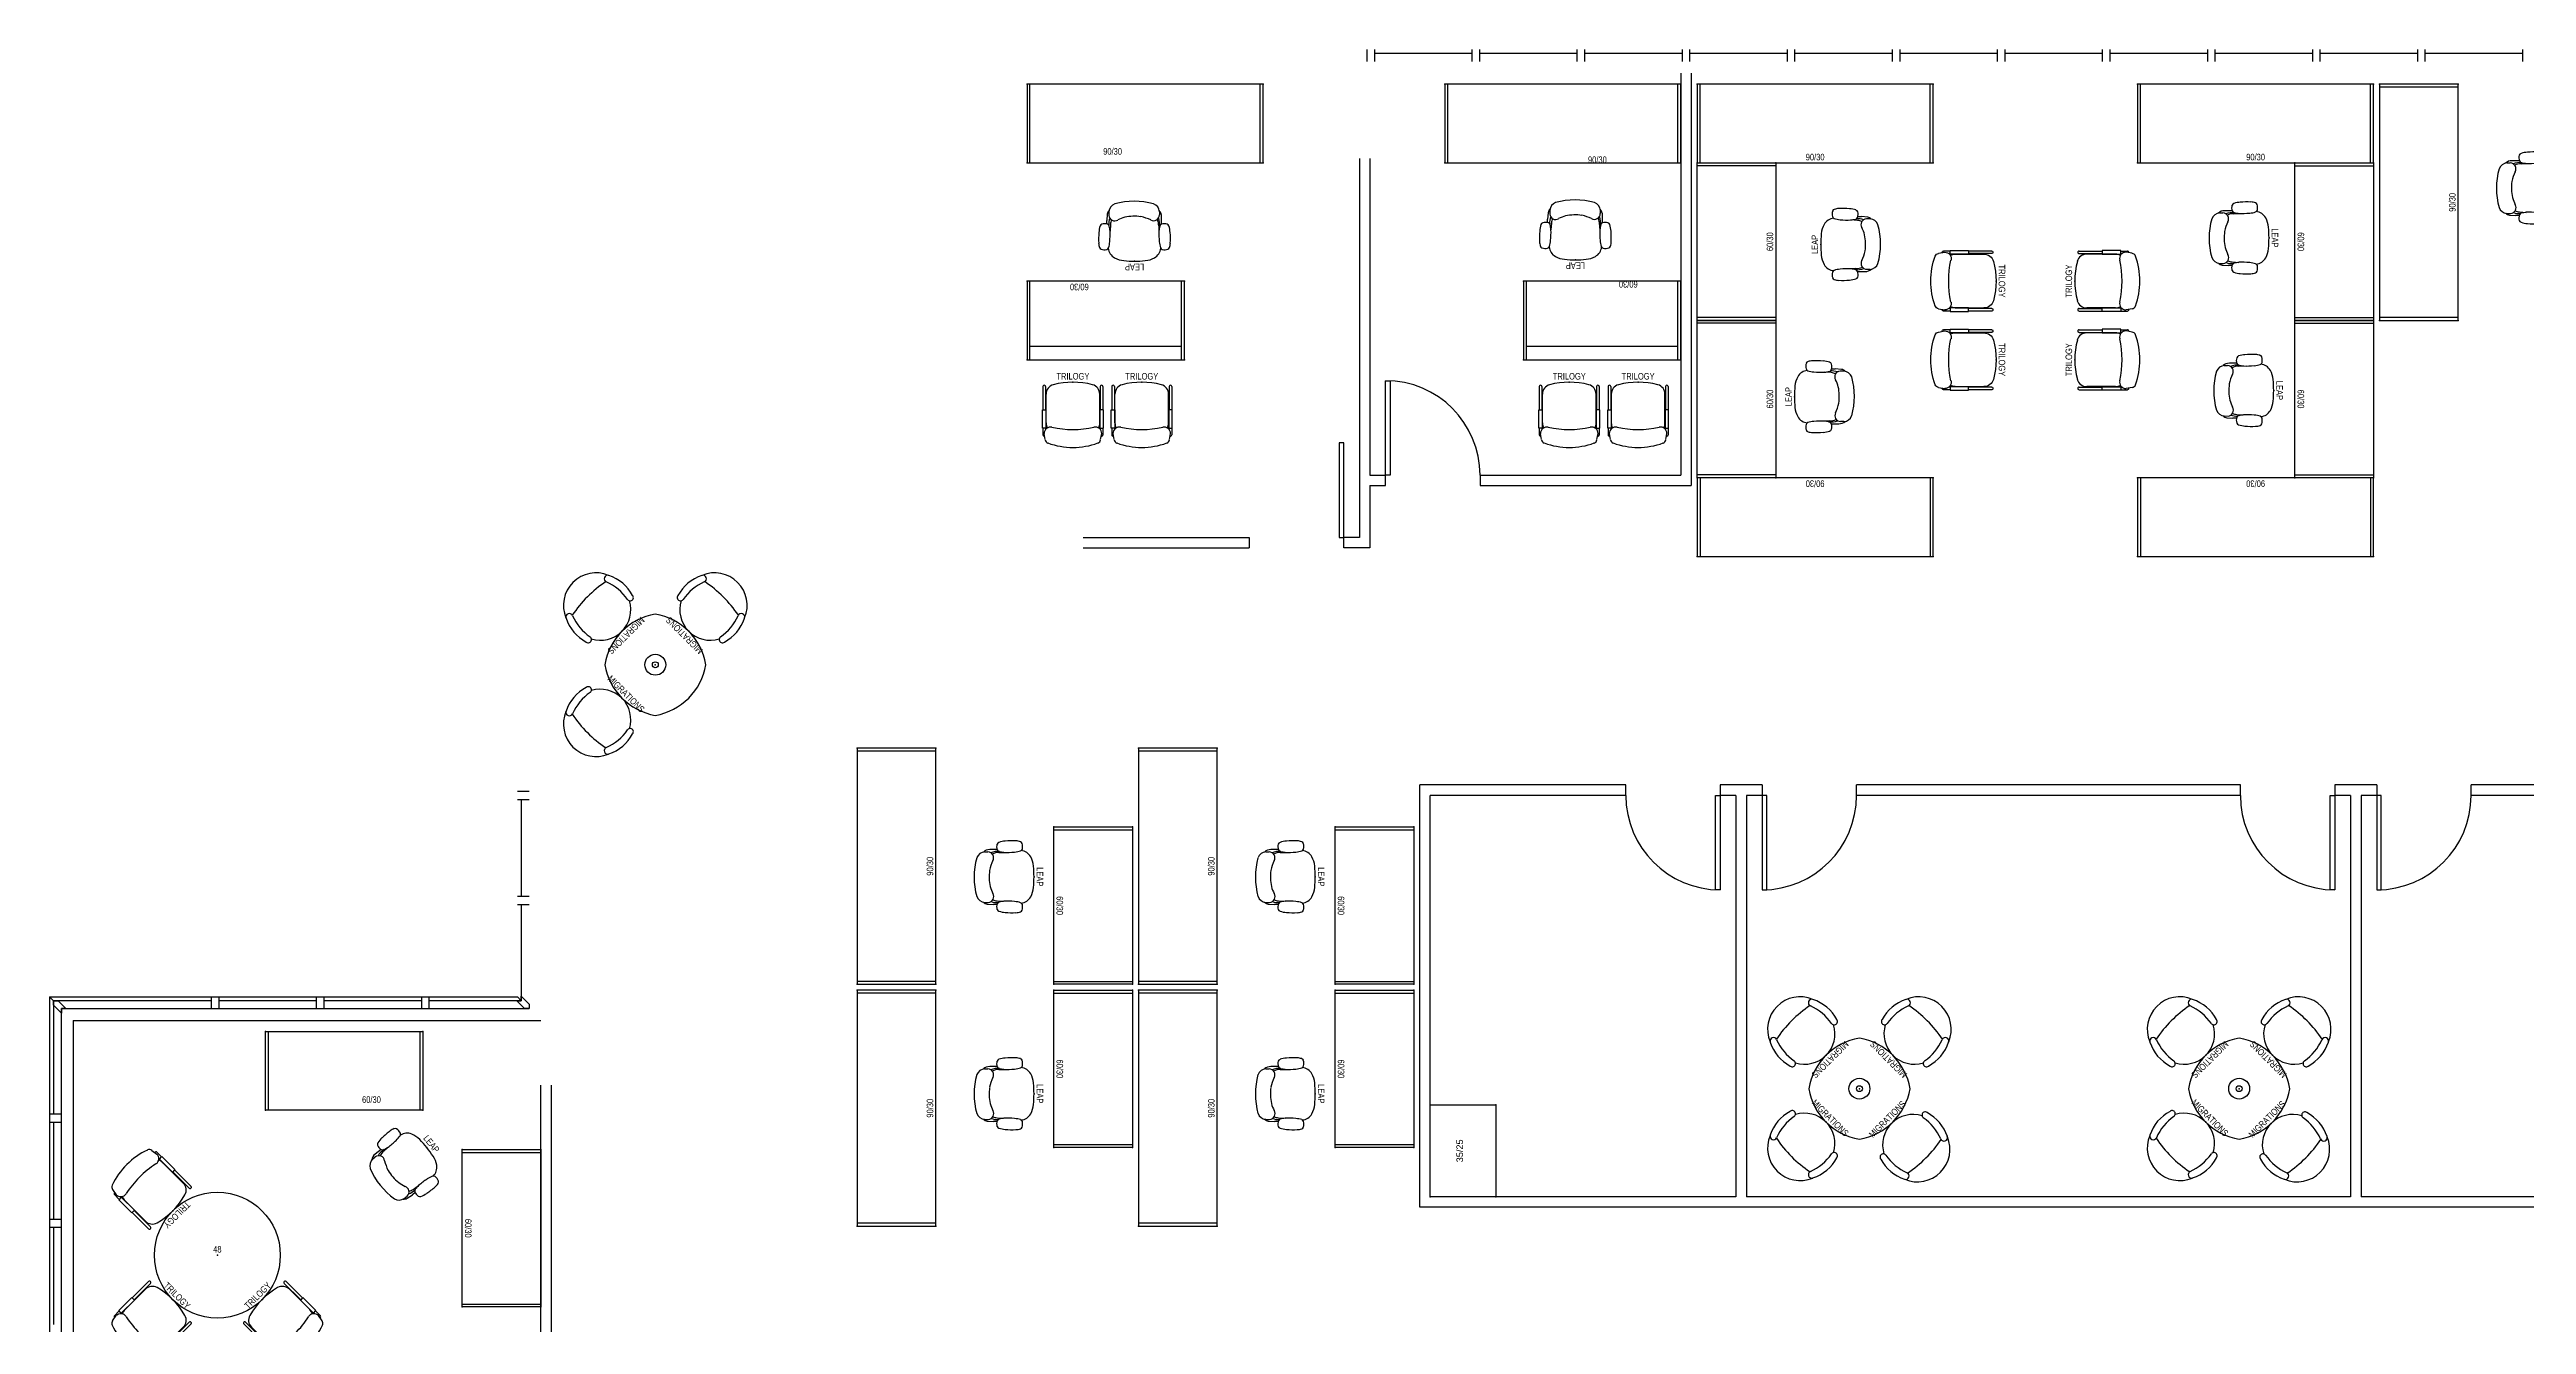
# Model space of a CAD drawing. Header units: inches. Extents: x 0 to 2565, y -97 to 1116.
# Drawn here: x 0 to 945, y 462 to 949 of the extents above; entities that cross this region are included whole.
import ezdxf
from ezdxf.enums import TextEntityAlignment as Align

# ---------------------------------------------------------------- set-up
doc = ezdxf.new("R2010")
doc.units = ezdxf.units.IN
doc.header["$MEASUREMENT"] = 0
for name, color, linetype in [('A-DOOR', 5, 'Continuous'), ('A-FURN', 1, 'Continuous'), ('A-FURN-P-FREE', 1, 'Continuous'), ('A-FURN-P-FREE-T', 7, 'Continuous'), ('A-FURN-P-SEAT', 1, 'Continuous'), ('A-FURN-P-SEAT-T', 7, 'Continuous'), ('A-FURN-P-TABL', 1, 'Continuous'), ('A-GLAZ', 4, 'Continuous'), ('A-WALL-EXTR', 3, 'Continuous'), ('A-WALL-INTR', 3, 'Continuous')]:
    doc.layers.add(name, color=color, linetype=linetype)
doc.styles.add('Notes', font='ARIALN.TTF')
doc.styles.get("Standard").update_dxf_attribs({"font": 'arial.ttf'})

# ---------------------------------------------------------------- blocks, each defined once
blk = doc.blocks.new('P_9283A')
at = {"layer": 'A-FURN-P-FREE'}
for p, q in [((0, 0), (0, -30)), ((90, 0), (0, 0)), ((1.125, -30), (1.125, 0)), ((88.875, -30), (88.875, 0)), ((90, -30), (90, 0)), ((0, -30), (90, -30))]:
    blk.add_line(p, q, dxfattribs=at)
for p in [(0, 0), (90, 0), (0, -30), (90, -30)]:
    blk.add_point(p, dxfattribs=at)
at = {"layer": 'A-FURN-P-FREE-T', "style": 'Notes', "flags": 1}
for tag in ['CAPPN', 'CAPMG', 'CAPMC', 'CAPQT', 'CAPDH', 'CAPGC']:
    blk.add_attdef(tag, (0, 0), '', height=0.001, dxfattribs=at)
at = {"layer": 'A-FURN-P-FREE-T', "style": 'Notes'}
blk.add_attdef('CAPTG', text='', height=2.5, dxfattribs=at).set_placement((45, -29), align=Align.CENTER)
blk = doc.blocks.new('P_9259A')
at = {"layer": 'A-FURN-P-FREE'}
for p, q in [((0, 0), (60, 0)), ((0, -30), (0, 0)), ((1.125, -30), (1.125, 0)), ((58.875, -30), (58.875, 0)), ((60, 0), (60, -30)), ((60, -30), (0, -30))]:
    blk.add_line(p, q, dxfattribs=at)
for p in [(0, 0), (60, 0), (0, -30), (60, -30)]:
    blk.add_point(p, dxfattribs=at)
at = {"layer": 'A-FURN-P-FREE-T', "style": 'Notes', "flags": 1}
for tag in ['CAPPN', 'CAPMG', 'CAPMC', 'CAPQT', 'CAPDH', 'CAPGC']:
    blk.add_attdef(tag, (0, 0), '', height=0.001, dxfattribs=at)
at = {"layer": 'A-FURN-P-FREE-T', "style": 'Notes'}
blk.add_attdef('CAPTG', text='', height=2.5, dxfattribs=at).set_placement((30, -29), align=Align.CENTER)
blk = doc.blocks.new('P_462LEAP9L')
at = {"layer": 'A-FURN-P-SEAT'}
for p, q in [((-10.34375, -14.09375), (-10.34375, -16.90625)), ((-9.5, -18.875), (-9.5, -17.59375)), ((-9.21875, -13.4375), (-9.3125, -10.46875)), ((9.15625, -14.0625), (9.34375, -11.46875)), ((9.75, -18.875), (9.78125, -17.40625)), ((10.40625, -17.90625), (10.59375, -15.53125)), ((10.59375, -14.15625), (10.59375, -15.53125))]:
    blk.add_line(p, q, dxfattribs=at)
for centre, radius, start, end in [((12.28125, -8.46875), 25.98489, 176.57120906, 185.47033084), ((-6.15625, -7.34375), 7.54303, 163.34267626, 176.57131835), ((-12.40625, -5.46875), 1, 110.36924536, 163.34267626), ((-11.5, -7.9375), 3.60212, 75.38580874, 110.3701811), ((-10.84375, -5.40625), 1, 16.20033957, 75.38580874), ((-5.40625, -5.3125), 4.60309, 118.75166333, 175.08959077), ((-22.1875, -8.6875), 12.82375, 5.83463616, 16.20033957), ((-37.0625, -10.21875), 27.76665, 357.45606508, 5.83460842), ((-3.25, -9.21875), 9.05777, 95.41733289, 118.75175895), ((0, -43.46875), 43.46307, 84.58250819, 95.41755829), ((3.25, -9.21875), 9.05777, 61.24823923, 84.58267212), ((5.40625, -5.3125), 4.60309, 4.91041125, 61.24833485), ((37.0625, -10.21875), 27.76665, 174.16539787, 182.54394995), ((22.1875, -8.6875), 12.82375, 163.7996569, 174.16537055), ((10.84375, -5.40625), 1, 104.61419627, 163.7996569), ((11.5, -7.9375), 3.60212, 69.62982391, 104.61419627), ((12.40625, -5.46875), 1, 16.65732704, 69.63075281), ((6.15625, -7.34375), 7.54303, 3.42868602, 16.65732704), ((-12.28125, -8.46875), 25.98489, 354.52965687, 3.42879168), ((0.21875, -9.625), 13.88466, 185.47035816, 195.93930329), ((-12.15625, -13.15625), 1, 195.93930329, 254.01743999), ((-11.46875, -10.6875), 3.57363, 254.01735803, 289.17264221), ((-6.71875, -16.9375), 3.62425, 179.61516483, 221.21343476), ((-10.625, -13.125), 1, 289.17215044, 347.01849784), ((-24.4375, -9.9375), 15.1794, 347.01847052, 354.21563209), ((-3.03125, -14), 6.60861, 172.57800727, 202.01037157), ((-6, -18.53125), 3.53954, 185.25203799, 248.41993604), ((-7.25, -17.625), 2.22994, 60.32268713, 179.23734609), ((-4.40625, -13.59375), 4.81682, 178.03851128, 208.27290372), ((1.03125, -0.625), 16.70801, 244.47096655, 257.95397853), ((0, 1.0625), 18.17117, 262.26661462, 281.8116927), ((-1.65625, 1.15625), 18.68013, 286.74199645, 295.60381173), ((7.5625, -17.5625), 2.21245, 4.29278328, 121.46600782), ((6.28125, -18.59375), 3.47662, 290.94032249, 355.38766523), ((3.84375, -13.5625), 5.35026, 336.32575473, 354.35638863), ((24.4375, -9.9375), 15.1794, 185.78436927, 192.98151719), ((2.96875, -14.09375), 6.84958, 340.41810355, 3.21448339), ((10.625, -13.125), 1, 192.98151719, 250.82785093), ((7.84375, -17.46875), 2.60135, 315.24921163, 350.23830366), ((11.46875, -10.6875), 3.57363, 250.82735915, 285.98264334), ((12.15625, -13.15625), 1, 285.98253406, 344.06069808), ((-0.21875, -9.625), 13.88466, 344.06069808, 354.52965687), ((0.125, 5.125), 27.96808, 254.63207505, 285.36792632)]:
    blk.add_arc(centre, radius, start, end, dxfattribs=at)
blk.add_point((0, 0), dxfattribs=at)
at = {"layer": 'A-FURN-P-SEAT-T', "style": 'Notes'}
blk.add_attdef('CAPTG', text='', height=2.5, dxfattribs=at).set_placement((0, 1), align=Align.CENTER)
at = {"layer": 'A-FURN-P-SEAT-T', "style": 'Notes', "flags": 1}
for tag in ['CAPPN', 'CAPMG', 'CAPMC', 'CAPQT', 'CAPDH', 'CAPGC']:
    blk.add_attdef(tag, (0, 0), '', height=0.001, dxfattribs=at)
blk = doc.blocks.new('P_9259AR')
at = {"layer": 'A-FURN-P-FREE'}
for p, q in [((60, 0), (0, 0)), ((0, 0), (0, -30)), ((1.125, 0), (1.125, -30)), ((58.875, 0), (58.875, -30)), ((60, -30), (60, 0)), ((1.125, -5), (58.875, -5)), ((0, -30), (60, -30))]:
    blk.add_line(p, q, dxfattribs=at)
for p in [(0, 0), (60, 0), (0, -30), (60, -30)]:
    blk.add_point(p, dxfattribs=at)
at = {"layer": 'A-FURN-P-FREE-T', "style": 'Notes', "flags": 1}
for tag in ['CAPPN', 'CAPMG', 'CAPMC', 'CAPQT', 'CAPDH', 'CAPGC']:
    blk.add_attdef(tag, (0, 0), '', height=0.001, dxfattribs=at)
at = {"layer": 'A-FURN-P-FREE-T', "style": 'Notes'}
blk.add_attdef('CAPTG', text='', height=2.5, dxfattribs=at).set_placement((30, -29), align=Align.CENTER)
blk = doc.blocks.new('P_421482N')
at = {"layer": 'A-FURN-P-SEAT'}
for p, q in [((-11.44, -1.66), (-11.44, -10.5)), ((-10.44, -1.66), (-10.44, -10.5)), ((-10.22, -15.56), (-10.22, -4.62)), ((10.22, -15.56), (10.22, -4.62)), ((10.44, -1.66), (10.44, -10.5)), ((11.44, -1.66), (11.44, -10.5)), ((-11.62, -17.53), (-11.62, -10.5)), ((-11.62, -10.5), (-10.28, -10.5)), ((-10.28, -17.53), (-11.62, -17.53)), ((-11.44, -17.53), (-11.44, -20.09)), ((-10.44, -17.53), (-10.44, -17.94)), ((-10.28, -10.5), (-10.28, -17.53)), ((-10.28, -16.56), (-10.12, -16.53)), ((10.28, -16.56), (10.12, -16.53)), ((10.28, -10.5), (10.28, -17.53)), ((11.62, -10.5), (10.28, -10.5)), ((10.28, -17.53), (11.62, -17.53)), ((10.44, -17.53), (10.44, -17.94)), ((11.44, -17.53), (11.44, -20.09)), ((11.62, -17.53), (11.62, -10.5)), ((-10.56, -21.91), (-10.97, -19.56)), ((10.56, -21.91), (10.97, -19.56))]:
    blk.add_line(p, q, dxfattribs=at)
for centre, radius, start, end in [((0, -28.62), 28.62, 74.81071, 105.18413), ((-10.94, -1.66), 0.498, 359.9928, 180.00719), ((-6.53, -4.56), 3.7, 105.18432, 180.7989), ((6.53, -4.56), 3.7, 359.2011, 74.81568), ((10.94, -1.66), 0.498, 359.9928, 180.00719), ((-8.53, -19.56), 2.46, 77.80758, 179.93267), ((-5.88, -15.56), 4.35, 179.99962, 206.00278), ((0, 19.84), 37.88, 257.80759, 282.19241), ((8.53, -19.56), 2.46, 0.06733, 102.19242), ((5.88, -15.56), 4.35, 333.99721, 0.00038), ((-10.94, -20.09), 0.5, 180.00001, 282.36398), ((-8.97, -21.72), 1.59, 187.74627, 249.92944), ((0, 2.88), 27.75, 249.9202, 290.07048), ((8.97, -21.72), 1.59, 290.07057, 352.25373), ((10.94, -20.09), 0.5, 257.63602, 0)]:
    blk.add_arc(centre, radius, start, end, dxfattribs=at)
blk.add_point((0, 0), dxfattribs=at)
at = {"layer": 'A-FURN-P-SEAT-T', "style": 'Notes'}
blk.add_attdef('CAPTG', text='', height=2.5, dxfattribs=at).set_placement((0, 1), align=Align.CENTER)
at = {"layer": 'A-FURN-P-SEAT-T', "style": 'Notes', "flags": 1}
for tag in ['CAPMC', 'CAPQT', 'CAPDH', 'CAPGC']:
    blk.add_attdef(tag, (0, 0), '', height=0.001, dxfattribs=at)
for tag, p in [('CAPMG', (0, -4.88)), ('CAPPN', (0, -2.65))]:
    blk.add_attdef(tag, text='', height=1.5, dxfattribs=at).set_placement(p, align=Align.CENTER)
blk = doc.blocks.new('P_2036-WLAM')
at = {"layer": 'A-FURN-P-TABL'}
for radius in [3.98, 1.124]:
    blk.add_circle((0, 0), radius, dxfattribs=at)
for centre, start, end in [((5.625, 0), 144.692749, 215.307247), ((0, -5.625), 54.69275, 125.307252), ((-5.625, 0), 324.69274, 35.307249), ((0, 5.625), 234.692758, 305.307243)]:
    blk.add_arc(centre, 23.625, start, end, dxfattribs=at)
blk.add_point((0, 0), dxfattribs=at)
blk.add_point((0, 0), dxfattribs=at)
blk.add_point((0, 0), dxfattribs=at)
blk.add_point((0, 0), dxfattribs=at)
blk = doc.blocks.new('P_854800')
at = {"layer": 'A-FURN-P-FREE'}
blk.add_circle((0, 0), 24, dxfattribs=at)
blk.add_point((0, 0), dxfattribs=at)
at = {"layer": 'A-FURN-P-FREE-T', "style": 'Notes'}
blk.add_attdef('CAPTG', text='', height=2.5, dxfattribs=at).set_placement((0, 1), align=Align.CENTER)
at = {"layer": 'A-FURN-P-FREE-T', "style": 'Notes', "flags": 1}
for tag in ['CAPPN', 'CAPMG', 'CAPMC', 'CAPQT', 'CAPDH', 'CAPGC']:
    blk.add_attdef(tag, (0, 0), '', height=0.001, dxfattribs=at)
blk = doc.blocks.new('P_853525')
at = {"layer": 'A-FURN-P-FREE'}
for p, q in [((0, 0), (35, 0)), ((0, -25), (0, 0)), ((35, 0), (35, -25)), ((35, -25), (0, -25))]:
    blk.add_line(p, q, dxfattribs=at)
for p in [(0, 0), (35, 0), (0, -25), (35, -25)]:
    blk.add_point(p, dxfattribs=at)
at = {"layer": 'A-FURN-P-FREE-T', "flags": 1}
for tag in ['CAPPN', 'CAPMG', 'CAPMC', 'CAPQT', 'CAPDH', 'CAPGC']:
    blk.add_attdef(tag, (0, 0), '', height=0.001, dxfattribs=at)
at = {"layer": 'A-FURN-P-FREE-T'}
blk.add_attdef('CAPTG', text='', height=2.5, dxfattribs=at).set_placement((17.5, -12.5), align=Align.CENTER)
blk = doc.blocks.new('P_2006')
at = {"layer": 'A-FURN-P-SEAT'}
for centre, radius, start, end in [((2.75, -11.4375), 15.97624, 162.91884937, 206.63246987), ((-11.3125, -6.875), 1.22418, 350.32685023, 173.64301134), ((9.84375, -10.46875), 20.22851, 170.32676326, 200.43001606), ((0, -11.59375), 11.58058, 27.43307743, 152.42216001), ((-9.84375, -10.46875), 20.22851, 339.5699853, 9.67323321), ((11.3125, -6.875), 1.22418, 6.35698342, 189.67315114), ((-2.75, -11.4375), 15.97624, 333.36754516, 17.08114369), ((-10.34375, -18), 1.32054, 206.63477847, 20.43203962), ((0, -14), 12.4046, 202.19496426, 337.78651363), ((0, 27.25), 45.87277, 258.59787413, 281.40313811), ((10.34375, -18), 1.32054, 159.56795856, 333.3652229)]:
    blk.add_arc(centre, radius, start, end, dxfattribs=at)
blk.add_point((0, 0), dxfattribs=at)
at = {"layer": 'A-FURN-P-SEAT-T', "style": 'Notes'}
blk.add_attdef('CAPTG', text='', height=2.5, dxfattribs=at).set_placement((0, 1), align=Align.CENTER)
at = {"layer": 'A-FURN-P-SEAT-T', "style": 'Notes', "flags": 1}
for tag in ['CAPPN', 'CAPMG', 'CAPMC', 'CAPQT', 'CAPDH', 'CAPGC']:
    blk.add_attdef(tag, (0, 0), '', height=0.001, dxfattribs=at)
blk = doc.blocks.new('corner')
at = {"layer": 'A-GLAZ'}
blk.add_lwpolyline([(0, 1.75), (0, 0), (-1.75, 0), (-4.75, 3), (-3, 3), (-3, 4.75)], close=True, dxfattribs=at)

msp = doc.modelspace()

# ---------------------------------------------------------------- linework, layer by layer
at = {"layer": 'A-DOOR'}
for p, q in [((509.5, 786.25), (509.5, 822.25)), ((509.5, 822.25), (511.25, 822.25)), ((511.25, 822.25), (511.25, 786.25)), ((491.75, 798.5), (491.75, 762.5)), ((493.5, 798.5), (491.75, 798.5)), ((493.5, 762.5), (493.5, 798.5)), ((511.25, 786.25), (509.5, 786.25)), ((491.75, 762.5), (493.5, 762.5)), ((635.33, 628.13), (635.33, 664.13)), ((635.33, 664.13), (637.08, 664.13)), ((637.08, 664.13), (637.08, 628.13)), ((653.08, 664.13), (653.08, 628.13)), ((654.83, 664.13), (653.08, 664.13)), ((654.83, 628.13), (654.83, 664.13)), ((869.69, 628.13), (869.69, 664.13)), ((869.69, 664.13), (871.44, 664.13)), ((871.44, 664.13), (871.44, 628.13)), ((887.44, 664.13), (887.44, 628.13)), ((889.19, 664.13), (887.44, 664.13)), ((889.19, 628.13), (889.19, 664.13)), ((637.08, 628.13), (635.33, 628.13)), ((653.08, 628.13), (654.83, 628.13)), ((871.44, 628.13), (869.69, 628.13)), ((887.44, 628.13), (889.19, 628.13))]:
    msp.add_line(p, q, dxfattribs=at)
for centre, start, end in [((509.5, 786.25), 0, 90), ((637.08, 664.13), 180, 270), ((653.08, 664.13), 270, 0), ((871.44, 664.13), 180, 270), ((887.44, 664.13), 270, 0)]:
    msp.add_arc(centre, 36, start, end, dxfattribs=at)
at = {"layer": 'A-GLAZ'}
for p, q in [((502.35, 948.5), (502.35, 944)), ((542.41, 947), (505.35, 947)), ((542.41, 948.5), (542.41, 944)), ((582.47, 947), (545.41, 947)), ((582.47, 948.5), (582.47, 944)), ((622.53, 947), (585.47, 947)), ((622.53, 948.5), (622.53, 944)), ((662.6, 947), (625.53, 947)), ((662.6, 948.5), (662.6, 944)), ((702.66, 947), (665.6, 947)), ((702.66, 948.5), (702.66, 944)), ((742.72, 947), (705.66, 947)), ((742.72, 948.5), (742.72, 944)), ((782.78, 947), (745.72, 947)), ((782.78, 948.5), (782.78, 944)), ((822.85, 947), (785.78, 947)), ((822.85, 948.5), (822.85, 944)), ((862.91, 947), (825.85, 947)), ((862.91, 948.5), (862.91, 944)), ((902.97, 947), (865.91, 947)), ((902.97, 948.5), (902.97, 944)), ((943.03, 947), (905.97, 947)), ((943.03, 948.5), (943.03, 944)), ((178.4, 662.64), (182.9, 662.64)), ((179.9, 662.64), (179.9, 625.58)), ((178.4, 622.58), (182.9, 622.58)), ((179.9, 622.58), (179.9, 585.87)), ((1.5, 585.87), (0, 587.37)), ((1.5, 585.87), (1.5, 542.57)), ((61.66, 585.87), (1.5, 585.87)), ((61.66, 587.37), (61.66, 582.87)), ((101.72, 585.87), (64.66, 585.87)), ((101.72, 587.37), (101.72, 582.87)), ((141.78, 585.87), (104.72, 585.87)), ((141.78, 587.37), (141.78, 582.87)), ((179.9, 585.87), (144.78, 585.87)), ((179.9, 585.87), (178.4, 587.37)), ((4.5, 4.5), (4.5, 582.87)), ((4.5, 582.87), (182.9, 582.87)), ((0, 539.57), (4.5, 539.57)), ((1.5, 539.57), (1.5, 502.52)), ((0, 499.51), (4.5, 499.51)), ((1.5, 499.51), (1.5, 462.46))]:
    msp.add_line(p, q, dxfattribs=at)
for points in [[(505.35, 944), (505.35, 948.5)], [(545.41, 944), (545.41, 948.5)], [(585.47, 944), (585.47, 948.5)], [(625.53, 944), (625.53, 948.5)], [(665.6, 944), (665.6, 948.5)], [(705.66, 944), (705.66, 948.5)], [(745.72, 944), (745.72, 948.5)], [(785.78, 944), (785.78, 948.5)], [(825.85, 944), (825.85, 948.5)], [(865.91, 944), (865.91, 948.5)], [(905.97, 944), (905.97, 948.5)], [(182.9, 665.64), (178.4, 665.64)], [(182.9, 625.58), (178.4, 625.58)], [(64.66, 582.87), (64.66, 587.37)], [(104.72, 582.87), (104.72, 587.37)], [(144.78, 582.87), (144.78, 587.37)], [(4.5, 542.57), (0, 542.57)], [(4.5, 502.51), (0, 502.51)]]:
    msp.add_lwpolyline(points, dxfattribs=at)
at = {"layer": 'A-WALL-EXTR'}
for p, q in [((0, 587.37), (0, 0)), ((0, 587.37), (178.4, 587.37)), ((9, 578.37), (9, 9)), ((9, 578.37), (187.4, 578.37))]:
    msp.add_line(p, q, dxfattribs=at)
at = {"layer": 'A-WALL-INTR'}
for p, q in [((622.03, 939.5), (622.03, 786.25)), ((626.03, 939.5), (626.03, 782.25)), ((499.5, 907), (499.5, 762.5)), ((503.5, 907), (503.5, 786.25)), ((503.5, 786.25), (509.5, 786.25)), ((509.5, 782.25), (509.5, 786.25)), ((545.5, 786.25), (545.5, 782.25)), ((545.5, 786.25), (622.03, 786.25)), ((503.5, 782.25), (503.5, 758.5)), ((503.5, 782.25), (509.5, 782.25)), ((545.5, 782.25), (626.03, 782.25)), ((394.15, 762.5), (457.5, 762.5)), ((394.15, 758.5), (457.5, 758.5)), ((457.5, 762.5), (457.5, 758.5)), ((499.5, 762.5), (493.5, 762.5)), ((493.5, 758.5), (493.5, 762.5)), ((503.5, 758.5), (493.5, 758.5)), ((522.5, 507.13), (522.5, 668.13)), ((601.08, 668.13), (522.5, 668.13)), ((526.5, 511.13), (526.5, 664.13)), ((601.08, 664.13), (526.5, 664.13)), ((601.08, 664.13), (601.08, 668.13)), ((637.08, 668.13), (637.08, 664.13)), ((653.08, 668.13), (637.08, 668.13)), ((643.08, 664.13), (637.08, 664.13)), ((643.08, 664.13), (643.08, 511.13)), ((647.08, 664.13), (647.08, 511.13)), ((653.08, 664.13), (647.08, 664.13)), ((653.08, 668.13), (653.08, 664.13)), ((689.08, 664.13), (689.08, 668.13)), ((835.44, 668.13), (689.08, 668.13)), ((835.44, 664.13), (689.08, 664.13)), ((835.44, 664.13), (835.44, 668.13)), ((871.44, 668.13), (871.44, 664.13)), ((887.44, 668.13), (871.44, 668.13)), ((877.44, 664.13), (871.44, 664.13)), ((877.44, 664.13), (877.44, 511.13)), ((881.44, 664.13), (881.44, 511.13)), ((887.44, 664.13), (881.44, 664.13)), ((887.44, 668.13), (887.44, 664.13)), ((994.62, 668.13), (923.44, 668.13)), ((923.44, 664.13), (923.44, 668.13)), ((994.62, 664.13), (923.44, 664.13)), ((187.4, 457), (187.4, 553.67)), ((191.4, 457), (191.4, 553.67)), ((643.08, 511.13), (526.5, 511.13)), ((877.44, 511.13), (647.08, 511.13)), ((994.62, 511.13), (881.44, 511.13)), ((994.62, 507.13), (522.5, 507.13))]:
    msp.add_line(p, q, dxfattribs=at)

# ---------------------------------------------------------------- block references
at = {"layer": 'A-FURN'}
ref = msp.add_blockref('P_9283A', (372.75, 935.25), dxfattribs=at)
ref.add_attrib('CAPTG', '90/30', dxfattribs={"layer": 'A-FURN-P-FREE-T', "height": 2.5, "style": 'Notes'}).set_placement((405.38, 908.4), align=Align.CENTER)
ref = msp.add_blockref('P_9283A', (532.03, 935.25), dxfattribs=at)
ref.add_attrib('CAPTG', '90/30', dxfattribs={"layer": 'A-FURN-P-FREE-T', "height": 2.5, "style": 'Notes'}).set_placement((590.25, 905.25), align=Align.CENTER)
for name, p, values in [('P_9283A', (628.28, 935.25), {'CAPTG': '90/30'}), ('P_9283A', (796.25, 935.25), {'CAPTG': '90/30'}), ('P_421482N', (390.25, 821.69), {'CAPTG': 'TRILOGY'}), ('P_421482N', (416.51, 821.69), {'CAPTG': 'TRILOGY'}), ('P_421482N', (579.53, 821.69), {'CAPTG': 'TRILOGY'}), ('P_421482N', (605.79, 821.69), {'CAPTG': 'TRILOGY'})]:
    msp.add_blockref(name, p, dxfattribs=at).add_auto_attribs(values)
for name, p, rotation, values in [('P_9283A', (888.5, 845.25), 90, {'CAPTG': '90/30'}), ('P_462LEAP9L', (955.92, 895.77), 270, {'CAPTG': 'LEAP'}), ('P_9259A', (628.28, 845.25), 90, {'CAPTG': '60/30'}), ('P_9259A', (886.25, 905.25), 270, {'CAPTG': '60/30'}), ('P_462LEAP9L', (413.74, 867.83), 180, {'CAPTG': 'LEAP'}), ('P_462LEAP9L', (581.86, 868.34), 180, {'CAPTG': 'LEAP'}), ('P_462LEAP9L', (675.41, 874.2), 90, {'CAPTG': 'LEAP'}), ('P_462LEAP9L', (846.37, 876.71), 270, {'CAPTG': 'LEAP'}), ('P_421482N', (772.27, 860.25), 90, {'CAPTG': 'TRILOGY'}), ('P_9259A', (628.28, 785.25), 90, {'CAPTG': '60/30'}), ('P_421482N', (772.27, 830.25), 90, {'CAPTG': 'TRILOGY'}), ('P_9259A', (886.25, 845.25), 270, {'CAPTG': '60/30'}), ('P_462LEAP9L', (848.15, 818.55), 270, {'CAPTG': 'LEAP'}), ('P_462LEAP9L', (665.39, 816.16), 90, {'CAPTG': 'LEAP'}), ('P_9283A', (718.28, 755.25), 180, {'CAPTG': '90/30'}), ('P_9283A', (886.25, 755.25), 180, {'CAPTG': '90/30'}), ('P_2006', (218.27, 726.7), 224.9999999999999, {'CAPTG': 'MIGRATIONS'}), ('P_2006', (243.73, 726.7), 134.9999999999999, {'CAPTG': 'MIGRATIONS'}), ('P_2006', (218.27, 701.25), 315, {'CAPTG': 'MIGRATIONS'}), ('P_9283A', (308, 592.13), 90, {'CAPTG': '90/30'}), ('P_9283A', (415.25, 592.13), 90, {'CAPTG': '90/30'}), ('P_9259A', (413, 652.13), 270, {'CAPTG': '60/30'}), ('P_9259A', (520.25, 652.13), 270, {'CAPTG': '60/30'}), ('P_462LEAP9L', (375.42, 633.12), 270, {'CAPTG': 'LEAP'}), ('P_462LEAP9L', (482.67, 633.12), 270, {'CAPTG': 'LEAP'}), ('P_9283A', (308, 499.88), 90, {'CAPTG': '90/30'}), ('P_9259A', (413, 589.88), 270, {'CAPTG': '60/30'}), ('P_9283A', (415.25, 499.88), 90, {'CAPTG': '90/30'}), ('P_9259A', (520.25, 589.88), 270, {'CAPTG': '60/30'}), ('P_2006', (677.44, 565.06), 224.9999999999999, {'CAPTG': 'MIGRATIONS'}), ('P_2006', (702.89, 565.06), 134.9999999999999, {'CAPTG': 'MIGRATIONS'}), ('P_2006', (822.24, 565.06), 224.9999999999999, {'CAPTG': 'MIGRATIONS'}), ('P_2006', (847.7, 565.06), 134.9999999999999, {'CAPTG': 'MIGRATIONS'}), ('P_462LEAP9L', (375.42, 550.4), 270, {'CAPTG': 'LEAP'}), ('P_462LEAP9L', (482.67, 550.4), 270, {'CAPTG': 'LEAP'}), ('P_2006', (677.44, 539.61), 315, {'CAPTG': 'MIGRATIONS'}), ('P_2006', (702.39, 539.12), 44.99999999999994, {'CAPTG': 'MIGRATIONS'}), ('P_2006', (822.24, 539.61), 315, {'CAPTG': 'MIGRATIONS'}), ('P_2006', (847.19, 539.12), 44.99999999999994, {'CAPTG': 'MIGRATIONS'}), ('P_462LEAP9L', (143.87, 529.89), 308.6848140818338, {'CAPTG': 'LEAP'}), ('P_853525', (526.5, 511.13), 90, {'CAPTG': '35/25'}), ('P_421482N', (47.03, 505.83), 224.9999999999999, {'CAPTG': 'TRILOGY'}), ('P_9259A', (187.4, 529.12), 270, {'CAPTG': '60/30'}), ('P_854800', (64, 488.86), 359.9980976086685, {'CAPTG': '48'}), ('P_421482N', (47.03, 471.89), 314.9999999999999, {'CAPTG': 'TRILOGY'}), ('P_421482N', (80.97, 471.89), 45, {'CAPTG': 'TRILOGY'})]:
    msp.add_blockref(name, p, dxfattribs=dict(at, rotation=rotation)).add_auto_attribs(values)
ref = msp.add_blockref('P_421482N', (742.27, 860.25), dxfattribs=dict(at, xscale=-1, rotation=270))
ref.add_attrib('CAPTG', 'TRILOGY', dxfattribs={"layer": 'A-FURN-P-SEAT-T', "height": 2.5, "rotation": 270, "style": 'Notes'}).set_placement((743.27, 860.25), align=Align.CENTER)
ref = msp.add_blockref('P_9259AR', (432.75, 830.25), dxfattribs=dict(at, rotation=180))
ref.add_attrib('CAPTG', '60/30', dxfattribs={"layer": 'A-FURN-P-FREE-T', "height": 2.5, "rotation": 180, "style": 'Notes'}).set_placement((392.7, 859.25), align=Align.CENTER)
ref = msp.add_blockref('P_9259AR', (622.03, 830.25), dxfattribs=dict(at, rotation=180))
ref.add_attrib('CAPTG', '60/30', dxfattribs={"layer": 'A-FURN-P-FREE-T', "height": 2.5, "rotation": 180, "style": 'Notes'}).set_placement((602.03, 860.25), align=Align.CENTER)
ref = msp.add_blockref('P_421482N', (742.27, 830.25), dxfattribs=dict(at, xscale=-1, rotation=270))
ref.add_attrib('CAPTG', 'TRILOGY', dxfattribs={"layer": 'A-FURN-P-SEAT-T', "height": 2.5, "rotation": 270, "style": 'Notes'}).set_placement((743.27, 830.25), align=Align.CENTER)
at = {"layer": 'A-FURN', "rotation": 315}
for p in [(231, 713.97), (690.17, 552.34), (834.97, 552.34)]:
    msp.add_blockref('P_2036-WLAM', p, dxfattribs=at)
at = {"layer": 'A-FURN'}
ref = msp.add_blockref('P_9259A', (82.4, 574.12), dxfattribs=at)
ref.add_attrib('CAPTG', '60/30', dxfattribs={"layer": 'A-FURN-P-FREE-T', "height": 2.5, "style": 'Notes'}).set_placement((122.76, 546.93), align=Align.CENTER)
at = {"layer": 'A-GLAZ', "rotation": 180}
msp.add_blockref('corner', (1.5, 585.87), dxfattribs=at)
at = {"layer": 'A-GLAZ'}
msp.add_blockref('corner', (182.9, 582.87), dxfattribs=at)

doc.saveas('drawing.dxf')
